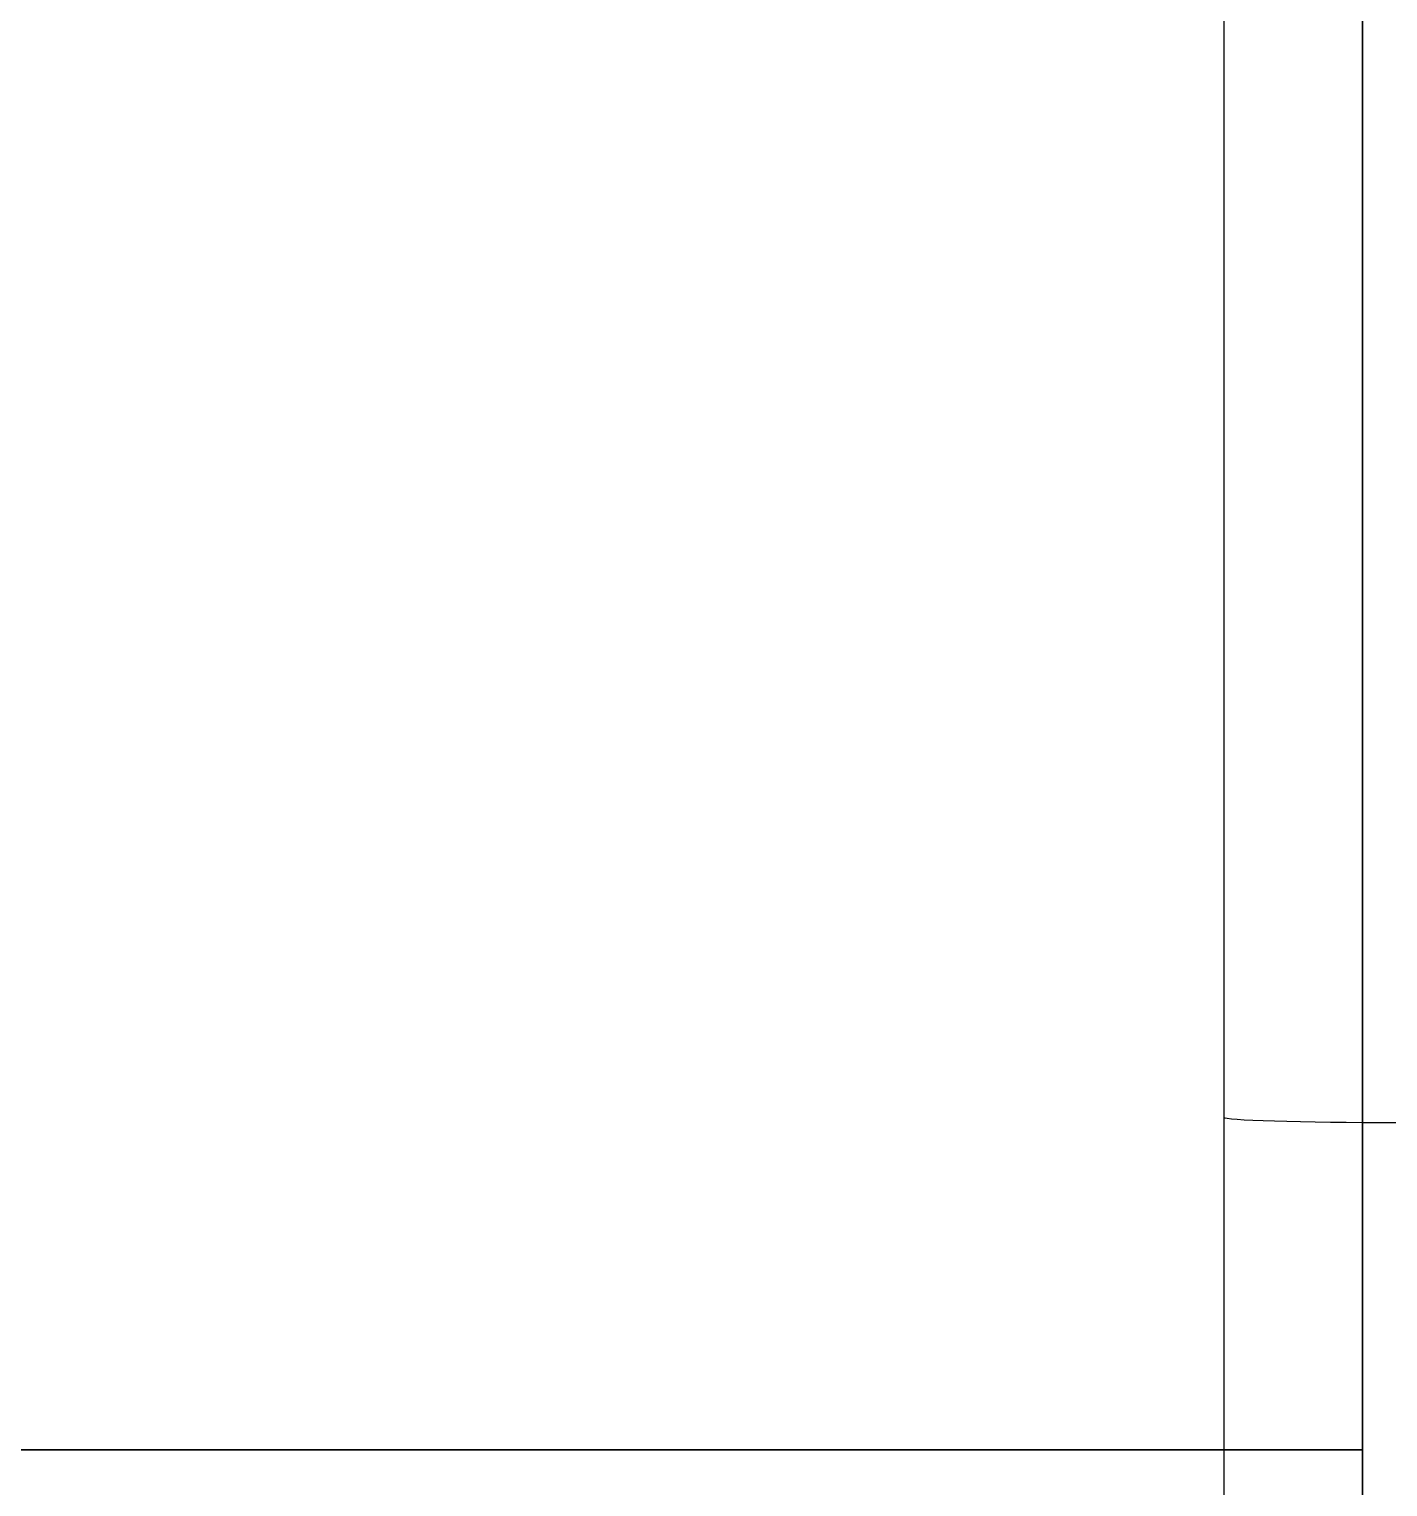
# Model space of a CAD drawing. Header units: millimetres. Extents: x 149919 to 150445, y 136651 to 136866.
# Drawn here: x 150364.77 to 150370.78, y 136738.25 to 136744.69 of the extents above; entities that cross this region are included whole.
import ezdxf

# ---------------------------------------------------------------- set-up
doc = ezdxf.new("R2010")
doc.units = ezdxf.units.MM
doc.header["$LTSCALE"] = 0.25
doc.linetypes.add('XKITLINE00', pattern=[0])
doc.layers.add('Wall', color=7, linetype='Continuous')

# ---------------------------------------------------------------- blocks, each defined once
blk = doc.blocks.new('çatıı')
at = {"color": 8, "linetype": 'XKITLINE00'}
for p, q in [((22823.8, 10620.27), (22823.8, 8951.04)), ((22823.8, 8951.04), (22824.16, 8950.81)), ((22823.8, 8951.04), (22823.8, 7286.23)), ((22823.8, 8951.04), (22824.16, 8950.81)), ((22824.16, 8950.81), (22825.26, 8950.59)), ((22824.16, 8950.81), (22825.26, 8950.59)), ((22825.26, 8950.59), (22827.08, 8950.37)), ((22827.08, 8950.37), (22829.6, 8950.15)), ((22827.08, 8950.37), (22829.6, 8950.16)), ((22829.6, 8950.16), (22832.79, 8949.95)), ((22829.6, 8950.15), (22832.79, 8949.95)), ((22832.79, 8949.95), (22836.64, 8949.76)), ((22832.79, 8949.95), (22836.64, 8949.76)), ((22836.64, 8949.76), (22841.09, 8949.57)), ((22836.64, 8949.76), (22841.09, 8949.58)), ((22841.09, 8949.58), (22846.11, 8949.41)), ((22841.09, 8949.57), (22846.11, 8949.41)), ((22846.11, 8949.41), (22851.65, 8949.26)), ((22846.11, 8949.41), (22851.65, 8949.26)), ((22851.65, 8949.26), (22857.66, 8949.12)), ((22851.65, 8949.26), (22857.66, 8949.12)), ((22857.66, 8949.12), (22864.07, 8949)), ((22857.66, 8949.12), (22864.07, 8949.01)), ((22864.07, 8949.01), (22870.83, 8948.91)), ((22864.07, 8949), (22870.83, 8948.91)), ((22870.83, 8948.91), (22877.88, 8948.83)), ((22870.83, 8948.91), (22877.88, 8948.83)), ((22877.88, 8948.83), (22885.13, 8948.78)), ((22877.88, 8948.83), (22885.13, 8948.78)), ((22885.13, 8948.78), (22892.53, 8948.74)), ((22885.13, 8948.78), (22892.53, 8948.75)), ((22892.53, 8948.74), (22900, 8948.73))]:
    blk.add_line(p, q, dxfattribs=at)

msp = doc.modelspace()

# ---------------------------------------------------------------- block references
at = {"xscale": 0.009999943142843078, "yscale": 0.009999943142843078, "zscale": 0.009999943142843078}
msp.add_blockref('çatıı', (150141.8141, 136650.3731), dxfattribs=at)

# ---------------------------------------------------------------- meshes
at = {"layer": 'Wall'}
mesh = msp.add_polyface(dxfattribs=at)
corners = [(150370.6634, 136778.7344), (150370.6634, 136778.7344, 0.2), (150370.6634, 136724.5744), (150370.6634, 136724.5744, 0.2), (150265.6634, 136724.5744), (150265.6634, 136724.5744, 0.2), (150265.6634, 136792.5744), (150265.6634, 136792.5744, 0.2), (150370.6634, 136792.5744), (150370.6634, 136792.5744, 0.2), (150370.6634, 136778.7344), (150370.6634, 136778.7344, 0.2)]
mesh.append_faces([[corners[k] for k in face] for face in [(0, 1, 3, 2), (2, 3, 5, 4), (4, 5, 7, 6), (6, 7, 9, 8), (8, 9, 11, 10)]], dxfattribs={"color": 7})
mesh = msp.add_polyface(dxfattribs=at)
corners = [(150370.6634, 136778.7344), (150370.6634, 136778.7344, 0.2), (150354.2133, 136778.7344), (150354.2133, 136778.7344, 0.2), (150354.2133, 136765.8869), (150354.2133, 136765.8869, 0.2), (150352.8134, 136764.5835), (150352.8134, 136764.5835, 0.2), (150351.7146, 136763.0176), (150351.7146, 136763.0176, 0.2), (150350.9659, 136761.2576), (150350.9659, 136761.2576, 0.2), (150350.5996, 136759.3801), (150350.5996, 136759.3801, 0.2), (150350.6308, 136757.4676), (150350.6308, 136757.4676, 0.2), (150351.0596, 136755.6032), (150351.0596, 136755.6032, 0.2), (150351.8658, 136753.8688), (150351.8658, 136753.8688, 0.2), (150353.0158, 136752.3401), (150353.0158, 136752.3401, 0.2), (150354.2133, 136751.2619), (150354.2133, 136751.2619, 0.2), (150354.2133, 136738.4144), (150354.2133, 136738.4144, 0.2), (150370.6634, 136738.4144), (150370.6634, 136738.4144, 0.2)]
mesh.append_faces([[corners[k] for k in face] for face in [(0, 1, 3, 2), (2, 3, 5, 4), (4, 5, 7, 6), (6, 7, 9, 8), (8, 9, 11, 10), (10, 11, 13, 12), (12, 13, 15, 14), (14, 15, 17, 16), (16, 17, 19, 18), (18, 19, 21, 20), (20, 21, 23, 22), (22, 23, 25, 24), (24, 25, 27, 26)]], dxfattribs={"color": 7})

doc.saveas('drawing.dxf')
